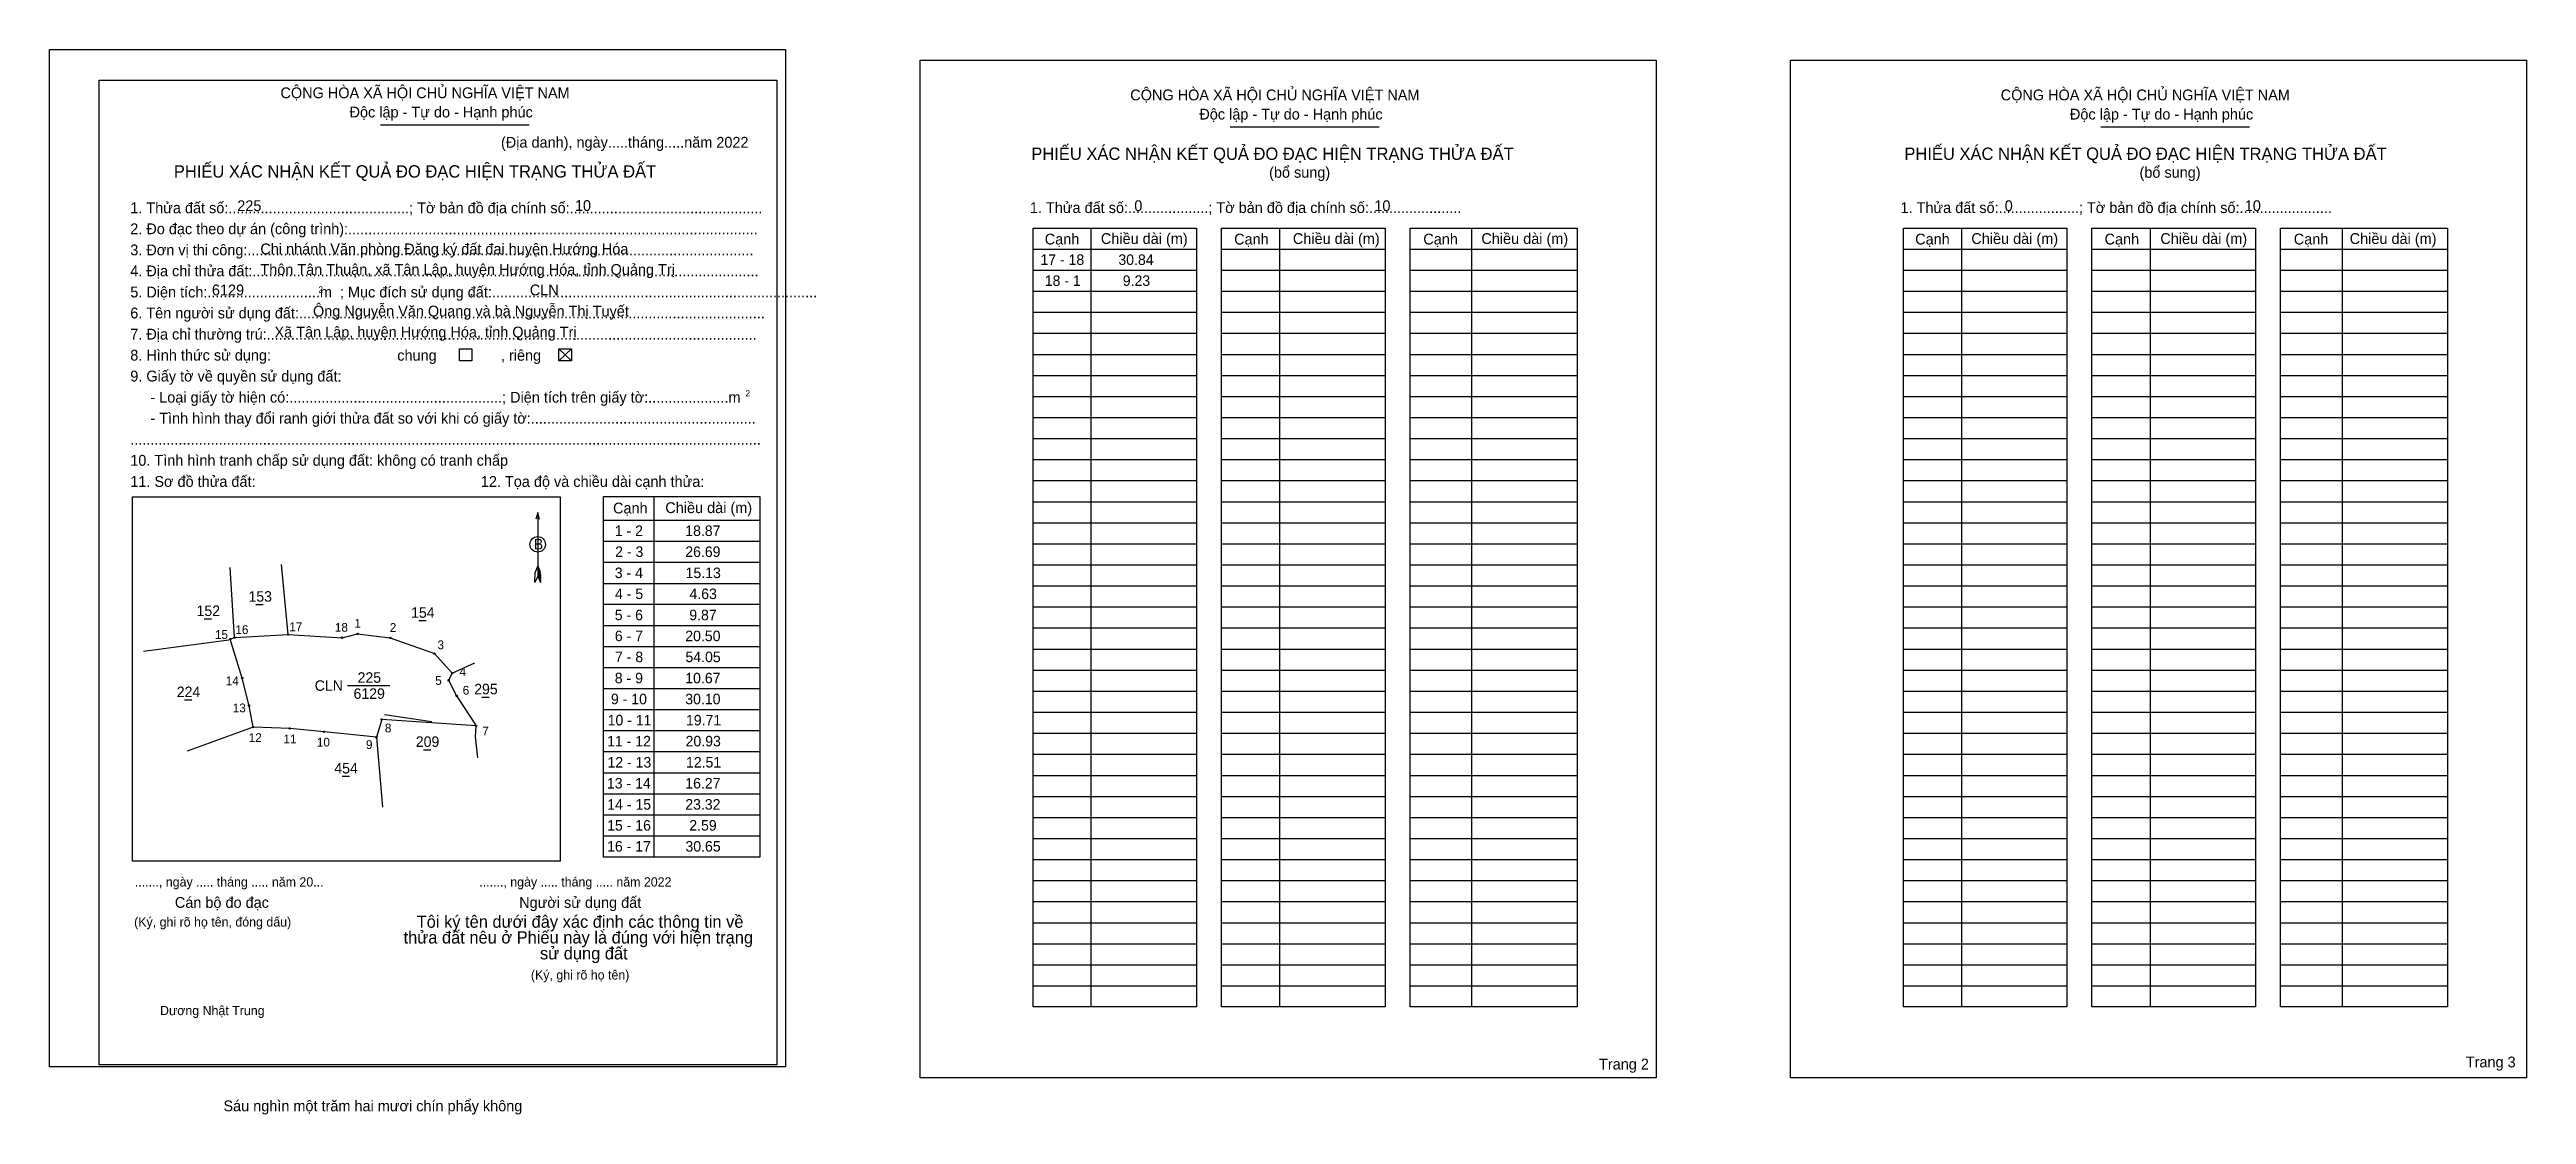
# Model space of a CAD drawing. Extents: x 546090 to 547506, y 1837271 to 1837880.
import ezdxf

# ---------------------------------------------------------------- set-up
doc = ezdxf.new("R2010")
doc.units = 0
for name, color, linetype in [('Level 1', 7, 'Continuous'), ('Level 10', 7, 'Continuous'), ('Level 11', 7, 'Continuous'), ('Level 13', 7, 'Continuous'), ('Level 2', 7, 'Continuous'), ('Level 27', 7, 'Continuous'), ('Level 29', 7, 'Continuous'), ('Level 3', 7, 'Continuous'), ('Level 36', 7, 'Continuous'), ('Level 48', 7, 'Continuous'), ('Level 5', 7, 'Continuous'), ('Level 50', 7, 'Continuous'), ('Level 52', 7, 'Continuous'), ('Level 6', 7, 'Continuous'), ('Level 63', 7, 'Continuous'), ('Level 9', 7, 'Continuous')]:
    doc.layers.add(name, color=color, linetype=linetype)

msp = doc.modelspace()

# ---------------------------------------------------------------- linework, layer by layer
at = {"layer": 'Level 1'}
for p, q in [((546089.9, 1837873.8), (546089.9, 1837873.8)), ((546587.8, 1837873.8), (546587.8, 1837873.8)), ((546279.2, 1837836.8), (546364.3, 1837836.8)), ((546765.2, 1837835.7), (546850.3, 1837835.7)), ((547263, 1837835.7), (547348.1, 1837835.7)), ((546685.5, 1837777.8), (546685.5, 1837332.1)), ((546793.3, 1837777.8), (546793.3, 1837332.1)), ((546903.2, 1837777.8), (546903.2, 1837332.1)), ((547183.3, 1837777.8), (547183.3, 1837332.1)), ((547291.2, 1837777.8), (547291.2, 1837332.1)), ((547401, 1837777.8), (547401, 1837332.1)), ((546652.4, 1837765.8), (546745.9, 1837765.8)), ((546652.4, 1837753.7), (546745.9, 1837753.7)), ((546760.2, 1837765.8), (546853.7, 1837765.8)), ((546760.2, 1837753.7), (546853.7, 1837753.7)), ((546868, 1837765.8), (546963.6, 1837765.8)), ((546868, 1837753.7), (546963.6, 1837753.7)), ((547150.2, 1837765.8), (547243.7, 1837765.8)), ((547150.2, 1837753.7), (547243.7, 1837753.7)), ((547258, 1837765.8), (547351.6, 1837765.8)), ((547258, 1837753.7), (547351.6, 1837753.7)), ((547365.9, 1837765.8), (547461.4, 1837765.8)), ((547365.9, 1837753.7), (547461.4, 1837753.7)), ((546652.4, 1837741.7), (546745.9, 1837741.7)), ((546760.2, 1837741.7), (546853.7, 1837741.7)), ((546868, 1837741.7), (546963.6, 1837741.7)), ((547150.2, 1837741.7), (547243.7, 1837741.7)), ((547258, 1837741.7), (547351.6, 1837741.7)), ((547365.9, 1837741.7), (547461.4, 1837741.7)), ((546652.4, 1837729.6), (546745.9, 1837729.6)), ((546760.2, 1837729.6), (546853.7, 1837729.6)), ((546868, 1837729.6), (546963.6, 1837729.6)), ((547150.2, 1837729.6), (547243.7, 1837729.6)), ((547258, 1837729.6), (547351.6, 1837729.6)), ((547365.9, 1837729.6), (547461.4, 1837729.6)), ((546652.4, 1837717.6), (546745.9, 1837717.6)), ((546760.2, 1837717.6), (546853.7, 1837717.6)), ((546868, 1837717.6), (546963.6, 1837717.6)), ((547150.2, 1837717.6), (547243.7, 1837717.6)), ((547258, 1837717.6), (547351.6, 1837717.6)), ((547365.9, 1837717.6), (547461.4, 1837717.6)), ((546381.2, 1837708.7), (546388.4, 1837701.9)), ((546381.2, 1837701.9), (546388.4, 1837708.7)), ((546652.4, 1837705.5), (546745.9, 1837705.5)), ((546760.2, 1837705.5), (546853.7, 1837705.5)), ((546868, 1837705.5), (546963.6, 1837705.5)), ((547150.2, 1837705.5), (547243.7, 1837705.5)), ((547258, 1837705.5), (547351.6, 1837705.5)), ((547365.9, 1837705.5), (547461.4, 1837705.5)), ((546652.4, 1837693.5), (546745.9, 1837693.5)), ((546760.2, 1837693.5), (546853.7, 1837693.5)), ((546868, 1837693.5), (546963.6, 1837693.5)), ((547150.2, 1837693.5), (547243.7, 1837693.5)), ((547258, 1837693.5), (547351.6, 1837693.5)), ((547365.9, 1837693.5), (547461.4, 1837693.5)), ((546652.4, 1837681.4), (546745.9, 1837681.4)), ((546652.4, 1837669.4), (546745.9, 1837669.4)), ((546760.2, 1837681.4), (546853.7, 1837681.4)), ((546760.2, 1837669.4), (546853.7, 1837669.4)), ((546868, 1837681.4), (546963.6, 1837681.4)), ((546868, 1837669.4), (546963.6, 1837669.4)), ((547150.2, 1837681.4), (547243.7, 1837681.4)), ((547150.2, 1837669.4), (547243.7, 1837669.4)), ((547258, 1837681.4), (547351.6, 1837681.4)), ((547258, 1837669.4), (547351.6, 1837669.4)), ((547365.9, 1837681.4), (547461.4, 1837681.4)), ((547365.9, 1837669.4), (547461.4, 1837669.4)), ((546652.4, 1837657.4), (546745.9, 1837657.4)), ((546760.2, 1837657.4), (546853.7, 1837657.4)), ((546868, 1837657.4), (546963.6, 1837657.4)), ((547150.2, 1837657.4), (547243.7, 1837657.4)), ((547258, 1837657.4), (547351.6, 1837657.4)), ((547365.9, 1837657.4), (547461.4, 1837657.4)), ((546652.4, 1837645.3), (546745.9, 1837645.3)), ((546760.2, 1837645.3), (546853.7, 1837645.3)), ((546868, 1837645.3), (546963.6, 1837645.3)), ((547150.2, 1837645.3), (547243.7, 1837645.3)), ((547258, 1837645.3), (547351.6, 1837645.3)), ((547365.9, 1837645.3), (547461.4, 1837645.3)), ((546652.4, 1837633.3), (546745.9, 1837633.3)), ((546760.2, 1837633.3), (546853.7, 1837633.3)), ((546868, 1837633.3), (546963.6, 1837633.3)), ((547150.2, 1837633.3), (547243.7, 1837633.3)), ((547258, 1837633.3), (547351.6, 1837633.3)), ((547365.9, 1837633.3), (547461.4, 1837633.3)), ((546137.3, 1837624), (546137.3, 1837624)), ((546369.1, 1837615), (546369.1, 1837578.6)), ((546435.6, 1837624.1), (546435.6, 1837417.9)), ((546652.4, 1837621.2), (546745.9, 1837621.2)), ((546760.2, 1837621.2), (546853.7, 1837621.2)), ((546868, 1837621.2), (546963.6, 1837621.2)), ((547150.2, 1837621.2), (547243.7, 1837621.2)), ((547258, 1837621.2), (547351.6, 1837621.2)), ((547365.9, 1837621.2), (547461.4, 1837621.2)), ((546406.7, 1837610.7), (546496.1, 1837610.7)), ((546406.7, 1837598.6), (546496.1, 1837598.6)), ((546652.4, 1837609.2), (546745.9, 1837609.2)), ((546652.4, 1837597.1), (546745.9, 1837597.1)), ((546760.2, 1837609.2), (546853.7, 1837609.2)), ((546760.2, 1837597.1), (546853.7, 1837597.1)), ((546868, 1837609.2), (546963.6, 1837609.2)), ((546868, 1837597.1), (546963.6, 1837597.1)), ((547150.2, 1837609.2), (547243.7, 1837609.2)), ((547150.2, 1837597.1), (547243.7, 1837597.1)), ((547258, 1837609.2), (547351.6, 1837609.2)), ((547258, 1837597.1), (547351.6, 1837597.1)), ((547365.9, 1837609.2), (547461.4, 1837609.2)), ((547365.9, 1837597.1), (547461.4, 1837597.1)), ((546369.1, 1837584.6), (546367.6, 1837580.9)), ((546369.1, 1837584.6), (546370.6, 1837580.9)), ((546369.1, 1837584.1), (546370.6, 1837580.4)), ((546369.1, 1837583.6), (546370.6, 1837579.8)), ((546369.1, 1837583.1), (546370.7, 1837579.3)), ((546369.1, 1837582.5), (546370.7, 1837578.8)), ((546406.7, 1837586.6), (546496.1, 1837586.6)), ((546652.4, 1837585.1), (546745.9, 1837585.1)), ((546760.2, 1837585.1), (546853.7, 1837585.1)), ((546868, 1837585.1), (546963.6, 1837585.1)), ((547150.2, 1837585.1), (547243.7, 1837585.1)), ((547258, 1837585.1), (547351.6, 1837585.1)), ((547365.9, 1837585.1), (547461.4, 1837585.1)), ((546367.5, 1837574.9), (546367.6, 1837580.9)), ((546369.1, 1837578.6), (546367.5, 1837574.9)), ((546369.1, 1837582), (546370.7, 1837578.2)), ((546369.1, 1837581.5), (546370.7, 1837577.7)), ((546369.1, 1837581), (546370.7, 1837577.1)), ((546369.1, 1837580.4), (546370.7, 1837576.6)), ((546369.1, 1837579.9), (546370.7, 1837576.1)), ((546369.1, 1837579.4), (546370.7, 1837575.5)), ((546369.1, 1837578.6), (546370.7, 1837574.9)), ((546370.7, 1837574.9), (546370.6, 1837580.9)), ((546406.7, 1837574.5), (546496.1, 1837574.5)), ((546652.4, 1837573), (546745.9, 1837573)), ((546760.2, 1837573), (546853.7, 1837573)), ((546868, 1837573), (546963.6, 1837573)), ((547150.2, 1837573), (547243.7, 1837573)), ((547258, 1837573), (547351.6, 1837573)), ((547365.9, 1837573), (547461.4, 1837573)), ((546406.7, 1837562.5), (546496.1, 1837562.5)), ((546652.4, 1837561), (546745.9, 1837561)), ((546760.2, 1837561), (546853.7, 1837561)), ((546868, 1837561), (546963.6, 1837561)), ((547150.2, 1837561), (547243.7, 1837561)), ((547258, 1837561), (547351.6, 1837561)), ((547365.9, 1837561), (547461.4, 1837561)), ((546406.7, 1837550.4), (546496.1, 1837550.4)), ((546652.4, 1837549), (546745.9, 1837549)), ((546760.2, 1837549), (546853.7, 1837549)), ((546868, 1837549), (546963.6, 1837549)), ((547150.2, 1837549), (547243.7, 1837549)), ((547258, 1837549), (547351.6, 1837549)), ((547365.9, 1837549), (547461.4, 1837549)), ((546406.7, 1837538.4), (546496.1, 1837538.4)), ((546406.7, 1837526.3), (546496.1, 1837526.3)), ((546652.4, 1837536.9), (546745.9, 1837536.9)), ((546760.2, 1837536.9), (546853.7, 1837536.9)), ((546868, 1837536.9), (546963.6, 1837536.9)), ((547150.2, 1837536.9), (547243.7, 1837536.9)), ((547258, 1837536.9), (547351.6, 1837536.9)), ((547365.9, 1837536.9), (547461.4, 1837536.9)), ((546406.7, 1837514.3), (546496.1, 1837514.3)), ((546652.4, 1837524.9), (546745.9, 1837524.9)), ((546652.4, 1837512.8), (546745.9, 1837512.8)), ((546760.2, 1837524.9), (546853.7, 1837524.9)), ((546760.2, 1837512.8), (546853.7, 1837512.8)), ((546868, 1837524.9), (546963.6, 1837524.9)), ((546868, 1837512.8), (546963.6, 1837512.8)), ((547150.2, 1837524.9), (547243.7, 1837524.9)), ((547150.2, 1837512.8), (547243.7, 1837512.8)), ((547258, 1837524.9), (547351.6, 1837524.9)), ((547258, 1837512.8), (547351.6, 1837512.8)), ((547365.9, 1837524.9), (547461.4, 1837524.9)), ((547365.9, 1837512.8), (547461.4, 1837512.8)), ((546406.7, 1837502.3), (546496.1, 1837502.3)), ((546652.4, 1837500.8), (546745.9, 1837500.8)), ((546760.2, 1837500.8), (546853.7, 1837500.8)), ((546868, 1837500.8), (546963.6, 1837500.8)), ((547150.2, 1837500.8), (547243.7, 1837500.8)), ((547258, 1837500.8), (547351.6, 1837500.8)), ((547365.9, 1837500.8), (547461.4, 1837500.8)), ((546406.7, 1837490.2), (546496.1, 1837490.2)), ((546652.4, 1837488.7), (546745.9, 1837488.7)), ((546760.2, 1837488.7), (546853.7, 1837488.7)), ((546868, 1837488.7), (546963.6, 1837488.7)), ((547150.2, 1837488.7), (547243.7, 1837488.7)), ((547258, 1837488.7), (547351.6, 1837488.7)), ((547365.9, 1837488.7), (547461.4, 1837488.7)), ((546406.7, 1837478.2), (546496.1, 1837478.2)), ((546652.4, 1837476.7), (546745.9, 1837476.7)), ((546760.2, 1837476.7), (546853.7, 1837476.7)), ((546868, 1837476.7), (546963.6, 1837476.7)), ((547150.2, 1837476.7), (547243.7, 1837476.7)), ((547258, 1837476.7), (547351.6, 1837476.7)), ((547365.9, 1837476.7), (547461.4, 1837476.7)), ((546406.7, 1837466.1), (546496.1, 1837466.1)), ((546652.4, 1837464.6), (546745.9, 1837464.6)), ((546760.2, 1837464.6), (546853.7, 1837464.6)), ((546868, 1837464.6), (546963.6, 1837464.6)), ((547150.2, 1837464.6), (547243.7, 1837464.6)), ((547258, 1837464.6), (547351.6, 1837464.6)), ((547365.9, 1837464.6), (547461.4, 1837464.6)), ((546406.7, 1837454.1), (546496.1, 1837454.1)), ((546406.7, 1837442), (546496.1, 1837442)), ((546652.4, 1837452.6), (546745.9, 1837452.6)), ((546760.2, 1837452.6), (546853.7, 1837452.6)), ((546868, 1837452.6), (546963.6, 1837452.6)), ((547150.2, 1837452.6), (547243.7, 1837452.6)), ((547258, 1837452.6), (547351.6, 1837452.6)), ((547365.9, 1837452.6), (547461.4, 1837452.6)), ((546406.7, 1837430), (546496.1, 1837430)), ((546652.4, 1837440.5), (546745.9, 1837440.5)), ((546652.4, 1837428.5), (546745.9, 1837428.5)), ((546760.2, 1837440.5), (546853.7, 1837440.5)), ((546760.2, 1837428.5), (546853.7, 1837428.5)), ((546868, 1837440.5), (546963.6, 1837440.5)), ((546868, 1837428.5), (546963.6, 1837428.5)), ((547150.2, 1837440.5), (547243.7, 1837440.5)), ((547150.2, 1837428.5), (547243.7, 1837428.5)), ((547258, 1837440.5), (547351.6, 1837440.5)), ((547258, 1837428.5), (547351.6, 1837428.5)), ((547365.9, 1837440.5), (547461.4, 1837440.5)), ((547365.9, 1837428.5), (547461.4, 1837428.5)), ((546382, 1837415.6), (546382, 1837415.6)), ((546652.4, 1837416.5), (546745.9, 1837416.5)), ((546760.2, 1837416.5), (546853.7, 1837416.5)), ((546868, 1837416.5), (546963.6, 1837416.5)), ((547150.2, 1837416.5), (547243.7, 1837416.5)), ((547258, 1837416.5), (547351.6, 1837416.5)), ((547365.9, 1837416.5), (547461.4, 1837416.5)), ((546652.4, 1837404.4), (546745.9, 1837404.4)), ((546760.2, 1837404.4), (546853.7, 1837404.4)), ((546868, 1837404.4), (546963.6, 1837404.4)), ((547150.2, 1837404.4), (547243.7, 1837404.4)), ((547258, 1837404.4), (547351.6, 1837404.4)), ((547365.9, 1837404.4), (547461.4, 1837404.4)), ((546652.4, 1837392.4), (546745.9, 1837392.4)), ((546760.2, 1837392.4), (546853.7, 1837392.4)), ((546868, 1837392.4), (546963.6, 1837392.4)), ((547150.2, 1837392.4), (547243.7, 1837392.4)), ((547258, 1837392.4), (547351.6, 1837392.4)), ((547365.9, 1837392.4), (547461.4, 1837392.4)), ((546652.4, 1837380.3), (546745.9, 1837380.3)), ((546760.2, 1837380.3), (546853.7, 1837380.3)), ((546868, 1837380.3), (546963.6, 1837380.3)), ((547150.2, 1837380.3), (547243.7, 1837380.3)), ((547258, 1837380.3), (547351.6, 1837380.3)), ((547365.9, 1837380.3), (547461.4, 1837380.3)), ((546652.4, 1837368.3), (546745.9, 1837368.3)), ((546652.4, 1837356.2), (546745.9, 1837356.2)), ((546760.2, 1837368.3), (546853.7, 1837368.3)), ((546760.2, 1837356.2), (546853.7, 1837356.2)), ((546868, 1837368.3), (546963.6, 1837368.3)), ((546868, 1837356.2), (546963.6, 1837356.2)), ((547150.2, 1837368.3), (547243.7, 1837368.3)), ((547150.2, 1837356.2), (547243.7, 1837356.2)), ((547258, 1837368.3), (547351.6, 1837368.3)), ((547258, 1837356.2), (547351.6, 1837356.2)), ((547365.9, 1837368.3), (547461.4, 1837368.3)), ((547365.9, 1837356.2), (547461.4, 1837356.2)), ((546652.4, 1837344.2), (546745.9, 1837344.2)), ((546760.2, 1837344.2), (546853.7, 1837344.2)), ((546868, 1837344.2), (546963.6, 1837344.2)), ((547150.2, 1837344.2), (547243.7, 1837344.2)), ((547258, 1837344.2), (547351.6, 1837344.2)), ((547365.9, 1837344.2), (547461.4, 1837344.2)), ((546510.8, 1837291.6), (546510.8, 1837291.6)), ((547008.7, 1837291.6), (547008.7, 1837291.6))]:
    msp.add_line(p, q, dxfattribs=at)
for points in [[(546652.4, 1837777.8), (546745.9, 1837777.8), (546745.9, 1837332.1), (546652.4, 1837332.1)], [(546760.2, 1837777.8), (546853.7, 1837777.8), (546853.7, 1837332.1), (546760.2, 1837332.1)], [(546868, 1837777.8), (546963.6, 1837777.8), (546963.6, 1837332.1), (546868, 1837332.1)], [(547150.2, 1837777.8), (547243.7, 1837777.8), (547243.7, 1837332.1), (547150.2, 1837332.1)], [(547258, 1837777.8), (547351.6, 1837777.8), (547351.6, 1837332.1), (547258, 1837332.1)], [(547365.9, 1837777.8), (547461.4, 1837777.8), (547461.4, 1837332.1), (547365.9, 1837332.1)], [(546137.3, 1837624), (546382, 1837624), (546382, 1837415.6), (546137.3, 1837415.6)], [(546406.7, 1837624.1), (546496.1, 1837624.1), (546496.1, 1837417.9), (546406.7, 1837417.9)]]:
    msp.add_lwpolyline(points, close=True, dxfattribs=at)
msp.add_lwpolyline([(546370.1, 1837611.2), (546369.1, 1837615), (546368.1, 1837611.2)], dxfattribs=at)
msp.add_circle((546369.1, 1837596.8), 4.45, dxfattribs=at)
at = {"layer": 'Level 10'}
msp.add_lwpolyline([(546193.3, 1837542.6), (546195.8, 1837543.5), (546226.4, 1837545.3), (546257.2, 1837543.4), (546266.1, 1837545.6), (546284.8, 1837543.3), (546310, 1837534.3), (546320.2, 1837523.1), (546318.1, 1837519), (546322.7, 1837510.2), (546333.9, 1837493), (546279.9, 1837496.6), (546276.9, 1837486.4), (546246.9, 1837489.6), (546227.3, 1837491.5), (546206.4, 1837492.2), (546204, 1837504.5), (546200.1, 1837520.3)], close=True, dxfattribs=at)
at = {"layer": 'Level 11'}
for centre in [(546193.3, 1837542.6), (546193.3, 1837542.6), (546195.8, 1837543.5), (546226.4, 1837545.3), (546257.2, 1837543.4), (546266.1, 1837545.6), (546284.8, 1837543.3), (546310, 1837534.3), (546200.1, 1837520.3), (546318.1, 1837519), (546320.2, 1837523.1), (546204, 1837504.5), (546322.7, 1837510.2), (546206.4, 1837492.2), (546227.3, 1837491.5), (546246.9, 1837489.6), (546276.9, 1837486.4), (546279.9, 1837496.6), (546333.9, 1837493)]:
    msp.add_circle(centre, 0.401, dxfattribs=at)
at = {"layer": 'Level 2'}
for points in [[(546089.9, 1837880), (546510.8, 1837880), (546510.8, 1837297.8), (546089.9, 1837297.8)], [(546587.8, 1837873.8), (547008.7, 1837873.8), (547008.7, 1837291.6), (546587.8, 1837291.6)], [(547085.6, 1837873.8), (547506.5, 1837873.8), (547506.5, 1837291.6), (547085.6, 1837291.6)]]:
    msp.add_lwpolyline(points, close=True, dxfattribs=at)
at = {"layer": 'Level 27'}
for p, q in [((546195.8, 1837543.5), (546193.3, 1837583.6)), ((546226.4, 1837545.3), (546222.6, 1837585.3)), ((546206.4, 1837492.2), (546168.7, 1837478.4)), ((546276.9, 1837486.4), (546280.4, 1837446.4))]:
    msp.add_line(p, q, dxfattribs=at)
at = {"layer": 'Level 29'}
msp.add_line((546281.4, 1837499.4), (546308.6, 1837495.5), dxfattribs=at)
at = {"layer": 'Level 3'}
msp.add_lwpolyline([(546118.4, 1837862.5), (546505.8, 1837862.5), (546505.8, 1837298.9), (546118.4, 1837298.9)], close=True, dxfattribs=at)
at = {"layer": 'Level 5'}
for p, q in [((546143.7, 1837535.6), (546192.4, 1837542.2)), ((546320.2, 1837523.1), (546333.1, 1837529)), ((546333.5, 1837486.7), (546333.9, 1837493)), ((546334.9, 1837474.7), (546333.5, 1837486.7))]:
    msp.add_line(p, q, dxfattribs=at)
at = {"layer": 'Level 50'}
for points in [[(546324.3, 1837708.7), (546331.5, 1837708.7), (546331.5, 1837701.9), (546324.3, 1837701.9)], [(546381.2, 1837708.7), (546388.4, 1837708.7), (546388.4, 1837701.9), (546381.2, 1837701.9)]]:
    msp.add_lwpolyline(points, close=True, dxfattribs=at)
at = {"layer": 'Level 9'}
for p, q in [((546178.4, 1837554.2), (546182.5, 1837554.2)), ((546207.9, 1837562.4), (546212.1, 1837562.4)), ((546301.1, 1837553.2), (546305.3, 1837553.2)), ((546260.4, 1837516), (546284.6, 1837516)), ((546167.1, 1837507.8), (546171.3, 1837507.8)), ((546337.1, 1837509.4), (546341.3, 1837509.4)), ((546303.8, 1837479.3), (546308, 1837479.3)), ((546257.3, 1837464.1), (546261.4, 1837464.1))]:
    msp.add_line(p, q, dxfattribs=at)

# ---------------------------------------------------------------- texts
at = {"layer": 'Level 1'}
for s, height, p in [('CỘNG HÒA XÃ HỘI CHỦ NGHĨA VIỆT NAM', 6.183, (546222, 1837852.1)), ('CỘNG HÒA XÃ HỘI CHỦ NGHĨA VIỆT NAM', 6.183, (546708, 1837850.9)), ('CỘNG HÒA XÃ HỘI CHỦ NGHĨA VIỆT NAM', 6.183, (547205.8, 1837850.9)), ('Độc lập - Tự do - Hạnh phúc', 6.183, (546261.5, 1837841.1)), ('Độc lập - Tự do - Hạnh phúc', 6.183, (546747.5, 1837839.9)), ('Độc lập - Tự do - Hạnh phúc', 6.183, (547245.4, 1837839.9)), ('(Địa danh), ngày.....tháng.....năm 2022', 6.183, (546348.1, 1837823.8)), ('PHIẾU XÁC NHẬN KẾT QUẢ ĐO ĐẠC HIỆN TRẠNG THỬA ĐẤT', 7.067, (546651.4, 1837816.8)), ('PHIẾU XÁC NHẬN KẾT QUẢ ĐO ĐẠC HIỆN TRẠNG THỬA ĐẤT', 7.067, (547150.7, 1837816.8)), ('PHIẾU XÁC NHẬN KẾT QUẢ ĐO ĐẠC HIỆN TRẠNG THỬA ĐẤT', 7.067, (546161, 1837806.7)), ('(bổ sung)', 6.18, (546787.4, 1837806.6)), ('(bổ sung)', 6.18, (547285.2, 1837806.6)), ('2. Đo đạc theo dự án (công trình):......................................................................................................', 6.1826, (546136.1, 1837774.3)), ('1. Thửa đất số:.............................................; Tờ bản đồ địa chính số:................................................', 6.1826, (546136.1, 1837786.3)), ('1. Thửa đất số:....................; Tờ bản đồ địa chính số:.......................', 6.183, (546650.6, 1837786.4)), ('1. Thửa đất số:....................; Tờ bản đồ địa chính số:.......................', 6.183, (547148.5, 1837786.4)), ('3. Đơn vị thi công:..............................................................................................................................', 6.1826, (546136.1, 1837762.2)), ('Cạnh', 6.18, (546659.1, 1837768.4)), ('Chiều dài (m)', 6.183, (546691.2, 1837768.7)), ('Cạnh', 6.18, (546767.4, 1837768.4)), ('Chiều dài (m)', 6.183, (546801, 1837768.7)), ('Cạnh', 6.18, (546875.6, 1837768.4)), ('Chiều dài (m)', 6.183, (546908.8, 1837768.7)), ('Cạnh', 6.18, (547156.9, 1837768.4)), ('Chiều dài (m)', 6.183, (547189, 1837768.7)), ('Cạnh', 6.18, (547265.2, 1837768.4)), ('Chiều dài (m)', 6.183, (547297.1, 1837768.7)), ('Cạnh', 6.18, (547373.4, 1837768.4)), ('Chiều dài (m)', 6.183, (547405.4, 1837768.7)), ('4. Địa chỉ thửa đất:..............................................................................................................................', 6.1826, (546136.1, 1837750.2)), ('5. Diện tích:............................m  ; Mục đích sử dụng đất:.................................................................................', 6.1826, (546136.1, 1837738.1)), ('2', 3.53, (546243.7, 1837740.9)), ('6. Tên người sử dụng đất:....................................................................................................................', 6.1826, (546136.1, 1837726.1)), ('7. Địa chỉ thường trú:..........................................................................................................................', 6.1826, (546136.1, 1837714)), ('9. Giấy tờ về quyền sử dụng đất:', 6.183, (546136.1, 1837690)), ('chung                , riêng', 6.183, (546288.8, 1837701.9)), ('     - Loại giấy tờ hiện có:.....................................................; Diện tích trên giấy tờ:....................m', 6.1826, (546136.1, 1837677.9)), ('2', 3.53, (546487.9, 1837681.5)), ('     - Tình hình thay đổi ranh giới thửa đất so với khi có giấy tờ:........................................................', 6.1826, (546136.1, 1837665.9)), ('.............................................................................................................................................................', 6.1826, (546136.1, 1837653.8)), ('10. Tình hình tranh chấp sử dụng đất: không có tranh chấp', 6.183, (546136.1, 1837641.8)), ('11. Sơ đồ thửa đất:', 6.183, (546136.1, 1837629.7)), ('12. Tọa độ và chiều dài cạnh thửa:', 6.183, (546336.6, 1837629.7)), ('Cạnh', 6.18, (546412.2, 1837614.5)), ('Chiều dài (m)', 6.183, (546442.1, 1837614.7)), ('B', 6.02, (546366.9, 1837593.9)), ('......., ngày ..... tháng ..... năm 20...', 5.3, (546138.7, 1837401)), ('......., ngày ..... tháng ..... năm 2022', 5.3, (546335.7, 1837401)), ('Cán bộ đo đạc', 6.183, (546161.6, 1837388.8)), ('Tôi ký tên dưới đây xác định các thông tin về', 7.026, (546299.9, 1837377.4)), ('Người sử dụng đất', 6.183, (546358.5, 1837388.8)), ('(Ký, ghi rõ họ tên, đóng dấu)', 5.3, (546138.3, 1837378.1)), ('thửa đất nêu ở Phiếu này là đúng với hiện trạng', 7.026, (546292.4, 1837368.4)), ('sử dụng đất', 7.026, (546370.4, 1837359.3)), ('(Ký, ghi rõ họ tên)', 5.3, (546365.2, 1837347.8)), ('Dương Nhật Trung', 5.3, (546153.1, 1837327.4)), ('Trang 2', 6.18, (546976.1, 1837296.3)), ('Trang 3', 6.18, (547471.8, 1837297.5))]:
    msp.add_text(s, height=height, dxfattribs=at).set_placement(p)
at = {"layer": 'Level 13'}
for s, p in [('CLN', (546241.6, 1837513)), ('6129', (546263.8, 1837508.4)), ('225', (546266.1, 1837517.6))]:
    msp.add_text(s, height=6.02, dxfattribs=at).set_placement(p)
at = {"layer": 'Level 36'}
for s, p in [('153', (546203.7, 1837564)), ('152', (546174, 1837555.8)), ('154', (546296.7, 1837554.8)), ('224', (546162.7, 1837509.4)), ('295', (546332.8, 1837511)), ('209', (546299.4, 1837480.9)), ('454', (546252.8, 1837465.7))]:
    msp.add_text(s, height=6.02, dxfattribs=at).set_placement(p)
at = {"layer": 'Level 48'}
msp.add_text('8. Hình thức sử dụng:', height=6.183, dxfattribs=at).set_placement((546136.1, 1837702))
at = {"layer": 'Level 52'}
for s, p in [('17 - 18', (546656.6, 1837756.7)), ('30.84', (546701.2, 1837756.7)), ('18 - 1', (546659.1, 1837744.7)), ('9.23', (546703.7, 1837744.7)), ('1 - 2', (546413.2, 1837601.6)), ('18.87', (546453.5, 1837601.6)), ('3 - 4', (546413.2, 1837577.5)), ('2 - 3', (546413.4, 1837589.6)), ('26.69', (546453.5, 1837589.6)), ('15.13', (546453.7, 1837577.5)), ('4 - 5', (546413.3, 1837565.5)), ('4.63', (546455.9, 1837565.5)), ('5 - 6', (546413.2, 1837553.4)), ('9.87', (546455.8, 1837553.4)), ('6 - 7', (546413.2, 1837541.4)), ('20.50', (546453.5, 1837541.4)), ('7 - 8', (546413.3, 1837529.4)), ('54.05', (546453.6, 1837529.4)), ('8 - 9', (546413.2, 1837517.3)), ('10.67', (546453.5, 1837517.3)), ('10 - 11', (546409.1, 1837493.2)), ('9 - 10', (546411, 1837505.3)), ('30.10', (546453.5, 1837505.3)), ('19.71', (546453.9, 1837493.2)), ('11 - 12', (546408.8, 1837481.2)), ('20.93', (546453.7, 1837481.2)), ('12 - 13', (546409, 1837469.1)), ('12.51', (546453.9, 1837469.1)), ('13 - 14', (546408.7, 1837457.1)), ('16.27', (546453.5, 1837457.1)), ('14 - 15', (546408.9, 1837445)), ('23.32', (546453.5, 1837445)), ('15 - 16', (546408.8, 1837433)), ('16 - 17', (546408.8, 1837421)), ('30.65', (546453.6, 1837421)), ('2.59', (546455.8, 1837433))]:
    msp.add_text(s, height=6.02, dxfattribs=at).set_placement(p)
at = {"layer": 'Level 6'}
for s, height, p in [('225', 6.18, (546197.3, 1837787.5)), ('10', 6.18, (546390.4, 1837787.6)), ('0', 6.18, (546710.3, 1837787.5)), ('10', 6.18, (546847.6, 1837787.5)), ('0', 6.18, (547208.1, 1837787.5)), ('10', 6.18, (547345.4, 1837787.5)), ('Chi nhánh Văn phòng Đăng ký đất đai huyện Hướng Hóa', 6.183, (546210.5, 1837762.8)), ('Thôn Tân Thuận, xã Tân Lập, huyện Hướng Hóa, tỉnh Quảng Trị', 6.183, (546210.5, 1837751)), ('6129', 6.18, (546182.8, 1837739.3)), ('.', 6.18, (546330.1, 1837739.1)), ('CLN', 6.18, (546364.6, 1837739.3)), ('Ông Nguyễn Văn Quang và bà Nguyễn Thị Tuyết', 6.183, (546240.6, 1837727.2)), ('Xã Tân Lập, huyện Hướng Hóa, tỉnh Quảng Trị', 6.183, (546218.6, 1837715.2)), ('Sáu nghìn một trăm hai mươi chín phẩy không', 6.183, (546189.4, 1837272.4))]:
    msp.add_text(s, height=height, dxfattribs=at).set_placement(p)
at = {"layer": 'Level 63'}
msp.add_text('D', height=0.0201, dxfattribs=at).set_placement((546246.9, 1837489.6))
msp.add_text('D', height=0.0201, dxfattribs=at).set_placement((546246.9, 1837489.6))
msp.add_text('D', height=0.0201, dxfattribs=at).set_placement((546246.9, 1837489.6))
msp.add_text('D', height=0.0201, dxfattribs=at).set_placement((546246.9, 1837489.6))
msp.add_text('D', height=0.0201, dxfattribs=at).set_placement((546246.9, 1837489.6))
at = {"layer": 'Level 9'}
for s, p in [('15', (546184.5, 1837542.7)), ('16', (546196.2, 1837545.5)), ('17', (546227, 1837547.1)), ('18', (546253.1, 1837546.8)), ('1', (546264.3, 1837549.1)), ('2', (546284.5, 1837546.7)), ('3', (546311.8, 1837536.8)), ('4', (546324.4, 1837521.5)), ('14', (546190.7, 1837516.2)), ('5', (546310.5, 1837516.4)), ('6', (546326.2, 1837510.8)), ('13', (546194.7, 1837500.7)), ('12', (546203.8, 1837483.7)), ('11', (546223.7, 1837482.9)), ('10', (546242.8, 1837481.1)), ('9', (546270.9, 1837479.7)), ('8', (546281.7, 1837489.2)), ('7', (546337.4, 1837487.5))]:
    msp.add_text(s, height=5.02, dxfattribs=at).set_placement(p)

doc.saveas('drawing.dxf')
